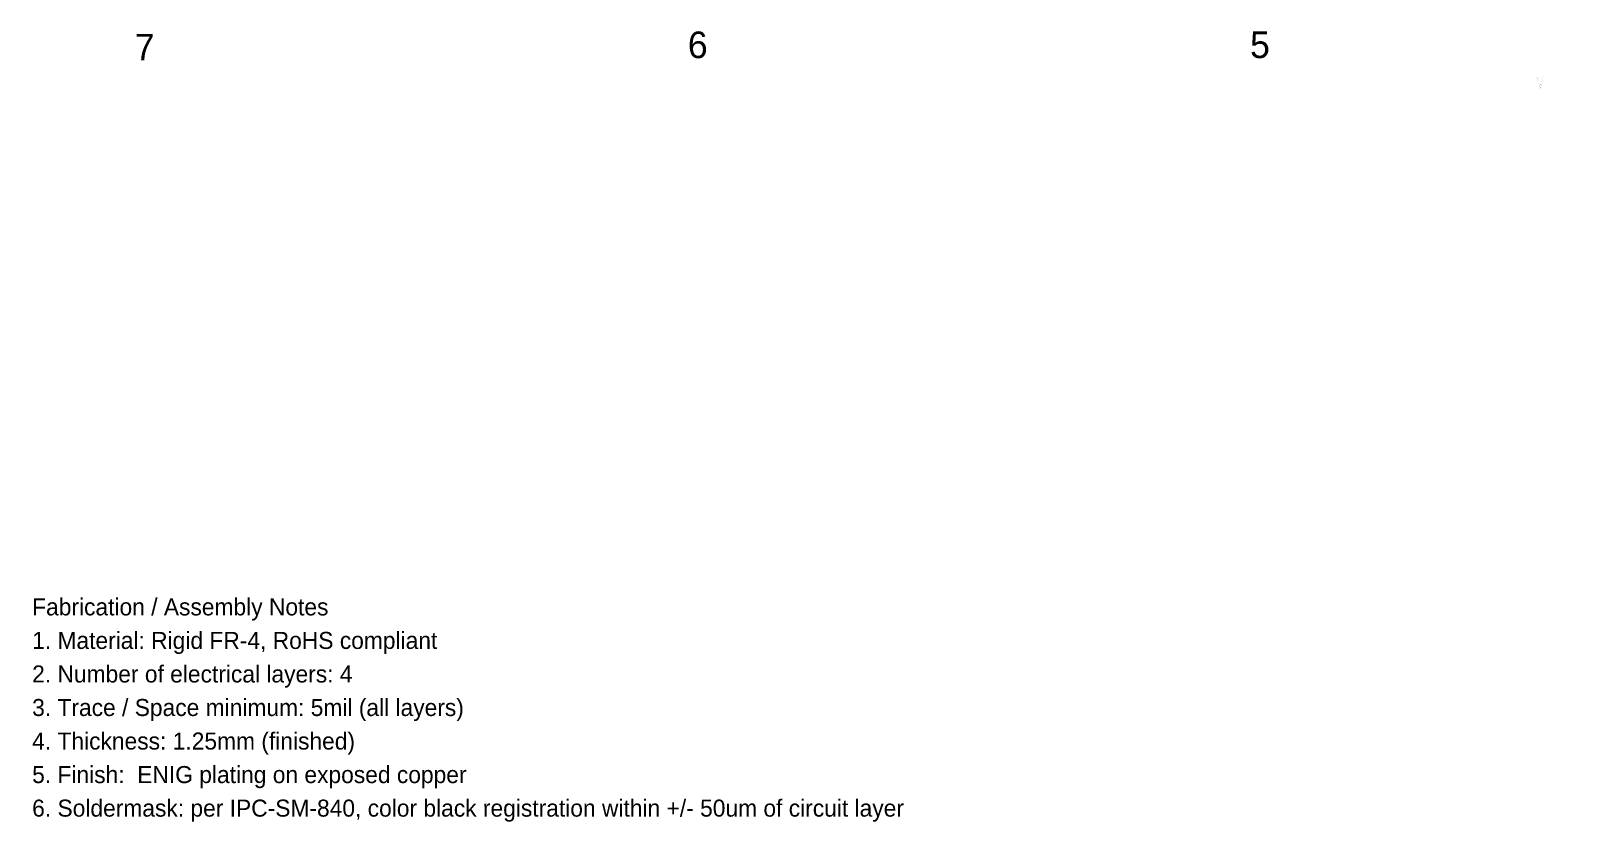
# Model space of a CAD drawing. Header units: millimetres. Extents: x 111 to 521, y 105 to 375.
# Drawn here: x 180.9 to 320.4, y 304.7 to 375.4 of the extents above; entities that cross this region are included whole.
import ezdxf

# ---------------------------------------------------------------- set-up
doc = ezdxf.new("R2010")
doc.units = ezdxf.units.MM
doc.layers.add('DrillDrawing', color=1, linetype='Continuous')

msp = doc.modelspace()

# ---------------------------------------------------------------- linework, layer by layer
at = {"layer": 'DrillDrawing', "const_width": 0.0038}
for points in [[(215.91, 370.31), (215.91, 372.46)], [(265.92, 370.31), (265.92, 372.46)], [(315.93, 370.31), (315.93, 372.46)], [(315.59, 371.37), (315.93, 370.31)], [(315.59, 371.37), (316.24, 371.37)], [(315.75, 371.37), (315.93, 370.31)], [(315.93, 370.31), (316.24, 371.37)], [(315.93, 370.31), (316.05, 371.37)], [(115.91, 370.31), (515.96, 370.31)]]:
    msp.add_lwpolyline(points, dxfattribs=at)
at = {"layer": 'DrillDrawing', "const_width": 0.0019}
for points in [[(215.91, 372.46, 1), (215.91, 372.46, 1)], [(265.92, 372.46, 1), (265.92, 372.46, 1)], [(315.92, 372.46, 1), (315.93, 372.46, 1)], [(315.59, 371.37, 1), (315.59, 371.37, 1)], [(315.59, 371.37, 1), (315.59, 371.37, 1)], [(315.75, 371.37, 1), (315.75, 371.37, 1)], [(316.05, 371.37, 1), (316.05, 371.37, 1)], [(316.24, 371.37, 1), (316.25, 371.37, 1)], [(316.24, 371.37, 1), (316.25, 371.37, 1)], [(215.91, 370.31, 1), (215.91, 370.31, 1)], [(265.92, 370.31, 1), (265.92, 370.31, 1)], [(315.92, 370.31, 1), (315.93, 370.31, 1)], [(315.92, 370.31, 1), (315.93, 370.31, 1)], [(315.92, 370.31, 1), (315.93, 370.31, 1)], [(315.92, 370.31, 1), (315.93, 370.31, 1)], [(315.92, 370.31, 1), (315.93, 370.31, 1)]]:
    msp.add_lwpolyline(points, format="xyb", close=True, dxfattribs=at)

# ---------------------------------------------------------------- texts
at = {"layer": 'DrillDrawing'}
for s, height, p in [('7', 2.38, (190.2, 372.82)), ('6', 2.38, (239.67, 373.03)), ('5', 2.38, (289.96, 373.04)), ('Fabrication / Assembly Notes', 1.524, (181.02, 323.18)), ('1. Material: Rigid FR-4, RoHS compliant', 1.524, (181.02, 320.18)), ('2. Number of electrical layers: 4', 1.524, (181.02, 317.18)), ('3. Trace / Space minimum: 5mil (all layers)', 1.524, (181.02, 314.18)), ('4. Thickness: 1.25mm (finished)', 1.524, (181.02, 311.18)), ('5. Finish:  ENIG plating on exposed copper', 1.524, (181.02, 308.18)), ('6. Soldermask: per IPC-SM-840, color black registration within +/- 50um of circuit layer', 1.524, (181.02, 305.18))]:
    msp.add_text(s, height=height, dxfattribs=at).set_placement(p)

doc.saveas('drawing.dxf')
